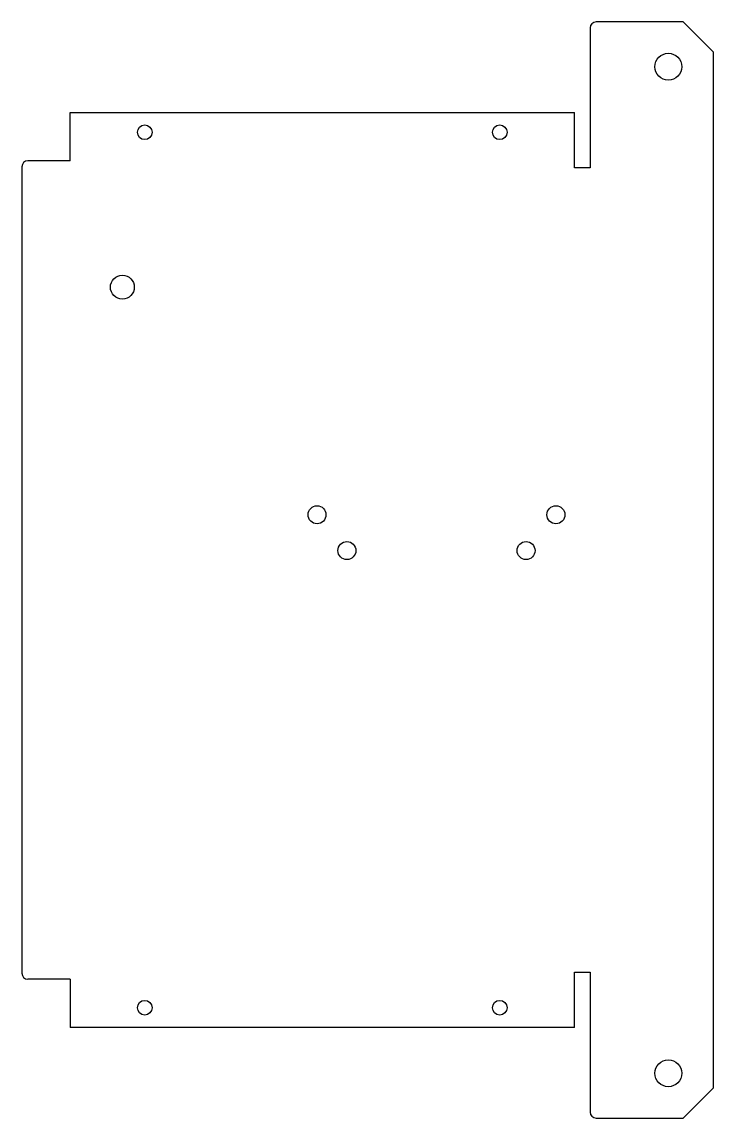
# Model space of a CAD drawing. Header units: millimetres. Extents: x -102 to 130, y -184 to 184.
import ezdxf

# ---------------------------------------------------------------- set-up
doc = ezdxf.new("R2010")
doc.units = ezdxf.units.MM

msp = doc.modelspace()

# ---------------------------------------------------------------- linework, layer by layer
at = {"color": 7, "linetype": 'Continuous', "lineweight": 25}
for p, q in [((119.74, 183.5), (90.54, 183.5)), ((129.74, 173.5), (119.74, 183.5)), ((88.54, 181.5), (88.54, 134.7)), ((129.74, 173.5), (129.74, -173.5)), ((-85.59, 153.14), (83.3, 153.14)), ((-85.59, 136.99), (-85.59, 153.14)), ((83.3, 134.7), (83.3, 153.14)), ((-85.59, 136.99), (-99.74, 136.99)), ((-101.74, 134.99), (-101.74, -134.99)), ((88.54, 134.7), (83.3, 134.7)), ((83.3, -134.7), (88.54, -134.7)), ((83.3, -153.14), (83.3, -134.7)), ((88.54, -134.7), (88.54, -181.5)), ((-85.59, -136.99), (-99.74, -136.99)), ((-85.59, -136.99), (-85.59, -153.14)), ((83.3, -153.14), (-85.59, -153.14)), ((119.74, -183.5), (129.74, -173.5)), ((90.54, -183.5), (119.74, -183.5))]:
    msp.add_line(p, q, dxfattribs=at)
for centre, radius in [((114.74, 168.5), 4.5), ((-60.59, 146.54), 2.45), ((58.3, 146.54), 2.45), ((-68.1, 94.7), 4), ((-2.9, 18.5), 3), ((77.1, 18.5), 3), ((7.1, 6.5), 3), ((67.1, 6.5), 3), ((-60.59, -146.54), 2.45), ((58.3, -146.54), 2.45), ((114.74, -168.5), 4.5)]:
    msp.add_circle(centre, radius, dxfattribs=at)
for centre, start, end in [((90.54, 181.5), 90, 180), ((-99.74, 134.99), 90, 180), ((-99.74, -134.99), 180, 270), ((90.54, -181.5), 180, 270)]:
    msp.add_arc(centre, 2, start, end, dxfattribs=at)

doc.saveas('drawing.dxf')
